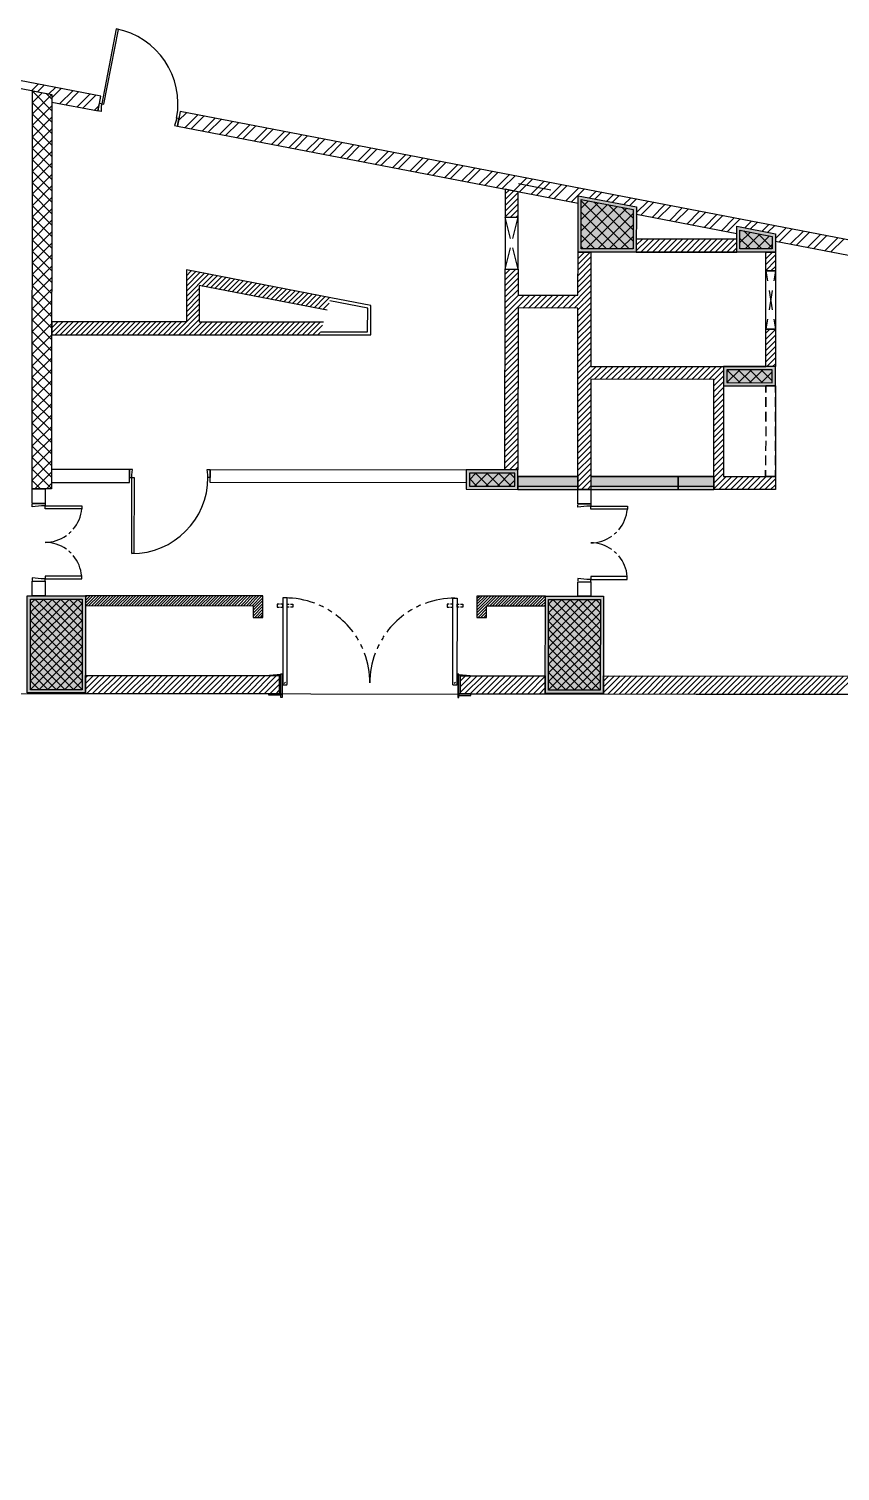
# Model space of a CAD drawing. Extents: x -957 to 3394, y -3 to 3008.
# Drawn here: x 2412 to 2905, y 1653 to 2529 of the extents above; entities that cross this region are included whole.
import ezdxf

# ---------------------------------------------------------------- set-up
doc = ezdxf.new("R2010")
doc.units = 0
doc.header["$MEASUREMENT"] = 0
for name, color, linetype in [('HATCHES', 7, 'CONTINUOUS'), ('PDF_DOOR', 7, 'CONTINUOUS'), ('PDF_ELEVATION_5_LIGHT', 7, 'CONTINUOUS'), ('PDF_ELEVATION_HIDDEN', 7, 'CONTINUOUS'), ('PDF_FIRE___PLUMB_MARGIN', 7, 'CONTINUOUS'), ('PDF_FRAMING-COLUMN', 7, 'CONTINUOUS'), ('PDF_FRAMING-COLUMN_HATCH', 7, 'CONTINUOUS'), ('PDF_FSM-_BASEMENTS-PLANS__', 7, 'CONTINUOUS'), ('PDF_FSM-PODIUM-FRAMING_-_S', 7, 'CONTINUOUS'), ('PDF_HATCH', 7, 'CONTINUOUS'), ('PDF_HATCH_-_BRICK_WALL', 7, 'CONTINUOUS'), ('PDF_HATCH_-_WALL', 7, 'CONTINUOUS'), ('PDF_HATCH_WALL', 7, 'CONTINUOUS'), ('PDF_I-DOOR', 7, 'CONTINUOUS'), ('PDF_I-DOOR-OPEN', 7, 'CONTINUOUS'), ('PDF_I-FURN-FIXD', 7, 'CONTINUOUS'), ('PDF_I-WALL-JAMB', 7, 'CONTINUOUS'), ('PDF_ID-DOOR', 7, 'CONTINUOUS'), ('PDF_SHREM-CAD_6_CABLE', 7, 'CONTINUOUS'), ('PDF_SHREM_ACOUSTIC_WALL', 7, 'CONTINUOUS'), ('PDF_SHREM_COMMENTS', 7, 'CONTINUOUS'), ('PDF_WALL', 7, 'CONTINUOUS')]:
    doc.layers.add(name, color=color, linetype=linetype)

msp = doc.modelspace()

# ---------------------------------------------------------------- linework, layer by layer
at = {"layer": 'HATCHES', "color": 253}
msp.add_lwpolyline([(712.53, 2126.9), (3285.08, 2124.7), (3284.08, 953.45), (711.53, 951.72), (712.53, 2126.9)], dxfattribs=at)
at = {"layer": 'PDF_DOOR'}
for points in [[(2457.81, 2483.39), (2466.54, 2528.82), (2465.17, 2529.09), (2456.44, 2483.66)], [(2454.14, 2479.3), (2455.03, 2483.93), (2456.44, 2483.66), (2456.16, 2482.18), (2456, 2478.94)], [(2502.42, 2470.03), (2503.31, 2474.66), (2501.91, 2474.93), (2501.62, 2473.45), (2500.57, 2470.38)], [(2473.23, 2261.48), (2473.22, 2256.76), (2474.66, 2256.76), (2474.66, 2258.27), (2475.11, 2261.48)], [(2522.39, 2261.44), (2522.38, 2256.72), (2520.95, 2256.72), (2520.95, 2258.23), (2520.5, 2261.44)], [(2476.05, 2256.77), (2476.01, 2210.51), (2474.62, 2210.5), (2474.66, 2256.76)]]:
    msp.add_lwpolyline(points, close=True, dxfattribs=at)
for centre, start, end in [((2456.44, 2483.66), 349.12909, 79.12903), ((2474.66, 2256.76), 269.95107, 359.95102)]:
    msp.add_arc(centre, 46.29, start, end, dxfattribs=at)
at = {"layer": 'PDF_ELEVATION_5_LIGHT'}
for points in [[(2701.47, 2414.68), (2701.45, 2383.21)], [(2709.31, 2383.21), (2709.34, 2414.67)], [(2709.2, 2257.35), (2745.58, 2257.32)], [(2709.2, 2251.45), (2745.58, 2251.42)], [(2753.45, 2257.31), (2806.55, 2257.27)], [(2753.45, 2257.31), (2828.18, 2257.25)], [(2753.45, 2251.41), (2806.54, 2251.37)], [(2753.45, 2251.41), (2828.17, 2251.35)], [(2709.2, 2249.48), (2745.58, 2249.45)], [(2753.44, 2249.45), (2806.54, 2249.4)], [(2753.44, 2249.45), (2828.17, 2249.38)]]:
    msp.add_lwpolyline(points, dxfattribs=at)
msp.add_lwpolyline([(2859.75, 2382.09), (2865.65, 2382.09), (2865.62, 2346.69), (2859.72, 2346.7)], close=True, dxfattribs=at)
at = {"layer": 'PDF_ELEVATION_5_LIGHT', "color": 7}
for points in [[(2709.2, 2249.48), (2745.58, 2249.45), (2745.58, 2257.32), (2709.2, 2257.35)], [(2753.44, 2249.45), (2806.54, 2249.4), (2806.55, 2257.27), (2753.45, 2257.31)], [(2753.44, 2249.45), (2828.17, 2249.38), (2828.18, 2257.25), (2753.45, 2257.31)]]:
    msp.add_lwpolyline(points, close=True, dxfattribs=at)
for points in [[(2709.2, 2249.48), (2745.58, 2249.45), (2709.2, 2257.35), (2745.58, 2257.32)], [(2753.44, 2249.45), (2806.54, 2249.4), (2753.45, 2257.31), (2806.55, 2257.27)], [(2753.44, 2249.45), (2828.17, 2249.38), (2753.45, 2257.31), (2828.18, 2257.25)]]:
    msp.add_solid(points, dxfattribs=at)
at = {"layer": 'PDF_ELEVATION_HIDDEN'}
for points in [[(2704.68, 2401.8), (2701.47, 2414.68)], [(2706.11, 2401.8), (2709.34, 2414.67)], [(2701.45, 2383.21), (2704.67, 2396.08)], [(2709.31, 2383.21), (2706.1, 2396.08)], [(2859.75, 2382.09), (2860.75, 2376.03)], [(2865.65, 2382.09), (2864.63, 2376.03)], [(2863.66, 2370.21), (2861.71, 2358.57)], [(2861.72, 2370.21), (2863.65, 2358.57)], [(2860.73, 2352.76), (2859.72, 2346.7)], [(2864.61, 2352.75), (2865.62, 2346.69)], [(2865.58, 2308.35), (2865.59, 2312.28), (2859.69, 2312.28), (2859.68, 2308.35), (2859.69, 2312.28), (2865.59, 2312.28), (2865.58, 2308.35)], [(2865.58, 2299.5), (2865.58, 2305.4)], [(2865.58, 2299.5), (2865.58, 2305.4)], [(2865.57, 2290.65), (2865.57, 2296.55)], [(2865.57, 2290.65), (2865.57, 2296.55)], [(2859.67, 2287.7), (2859.66, 2281.8)], [(2859.67, 2287.7), (2859.66, 2281.8)], [(2865.56, 2281.8), (2865.57, 2287.7)], [(2865.56, 2281.8), (2865.57, 2287.7)], [(2859.66, 2278.85), (2859.65, 2272.95)], [(2859.66, 2278.85), (2859.65, 2272.95)], [(2865.55, 2272.95), (2865.56, 2278.85)], [(2865.55, 2272.95), (2865.56, 2278.85)], [(2859.65, 2270), (2859.65, 2264.1)], [(2859.65, 2270), (2859.65, 2264.1)], [(2865.55, 2264.1), (2865.55, 2270)], [(2865.55, 2264.1), (2865.55, 2270)], [(2859.64, 2261.15), (2859.64, 2257.22), (2865.54, 2257.22), (2865.54, 2261.15), (2865.54, 2257.22), (2859.64, 2257.22), (2859.64, 2261.15)]]:
    msp.add_lwpolyline(points, dxfattribs=at)
for points in [[(2859.68, 2299.5), (2859.68, 2305.4)], [(2859.67, 2290.65), (2859.67, 2296.55)]]:
    msp.add_lwpolyline(points, close=True, dxfattribs=at)
at = {"layer": 'PDF_FIRE___PLUMB_MARGIN'}
msp.add_lwpolyline([(2859.76, 2393.5), (2753.57, 2393.59), (2753.51, 2324.17), (2859.7, 2324.08)], close=True, dxfattribs=at)
at = {"layer": 'PDF_FRAMING-COLUMN'}
for points in [[(2745.7, 2393.6), (2745.73, 2427.81), (2781.12, 2421.1), (2781.1, 2393.57)], [(2747.67, 2395.56), (2747.69, 2425.46), (2779.15, 2419.45), (2779.13, 2395.53)], [(2842.06, 2393.51), (2842.07, 2409.25), (2865.67, 2404.7), (2865.66, 2393.49)], [(2844.03, 2395.48), (2844.04, 2406.87), (2863.7, 2403.08), (2863.69, 2395.46)], [(2834.12, 2312.3), (2865.59, 2312.28), (2865.6, 2324.08), (2834.13, 2324.1)], [(2836.09, 2314.27), (2863.62, 2314.25), (2863.63, 2322.11), (2836.1, 2322.14)], [(2677.73, 2249.51), (2709.2, 2249.48), (2709.21, 2261.28), (2677.74, 2261.31)], [(2679.7, 2251.47), (2707.23, 2251.45), (2707.24, 2259.32), (2679.71, 2259.34)], [(2411.21, 2184.84), (2446.61, 2184.81), (2446.56, 2125.82), (2411.16, 2125.85)], [(2413.18, 2182.87), (2444.64, 2182.85), (2444.6, 2127.79), (2413.13, 2127.81)], [(2725.86, 2184.57), (2761.25, 2184.54), (2761.2, 2125.55), (2725.81, 2125.58)], [(2727.82, 2182.61), (2759.29, 2182.58), (2759.24, 2127.52), (2727.77, 2127.54)]]:
    msp.add_lwpolyline(points, close=True, dxfattribs=at)
at = {"layer": 'PDF_FRAMING-COLUMN_HATCH'}
for points in [[(2414.41, 2477.54), (2426.15, 2489.26)], [(2414.42, 2484.49), (2420.28, 2490.34)], [(2426.22, 2479.42), (2414.43, 2491.23)], [(2426.22, 2486.38), (2422.71, 2489.89)], [(2414.41, 2470.59), (2426.22, 2482.38)], [(2426.21, 2472.47), (2414.42, 2484.28)], [(2414.4, 2463.64), (2426.21, 2475.42)], [(2426.2, 2465.52), (2414.41, 2477.33)], [(2426.2, 2458.57), (2414.41, 2470.38)], [(2414.39, 2449.73), (2426.2, 2461.52)], [(2414.4, 2456.68), (2426.21, 2468.47)], [(2426.19, 2451.61), (2414.4, 2463.42)], [(2414.38, 2442.78), (2426.19, 2454.57)], [(2426.19, 2444.66), (2414.4, 2456.47)], [(2414.38, 2435.83), (2426.19, 2447.61)], [(2426.18, 2437.71), (2414.39, 2449.52)], [(2414.37, 2428.87), (2426.18, 2440.66)], [(2426.17, 2430.76), (2414.38, 2442.57)], [(2426.17, 2423.8), (2414.38, 2435.61)], [(2414.36, 2414.97), (2426.17, 2426.76)], [(2414.37, 2421.92), (2426.18, 2433.71)], [(2426.16, 2416.85), (2414.37, 2428.66)], [(2414.35, 2408.01), (2426.16, 2419.8)], [(2426.16, 2409.9), (2414.37, 2421.71)], [(2747.67, 2399.46), (2769.54, 2421.29)], [(2747.68, 2413.36), (2757.86, 2423.52)], [(2747.68, 2406.41), (2763.7, 2422.41)], [(2776.82, 2395.54), (2747.69, 2424.71)], [(2747.69, 2420.32), (2752.02, 2424.64)], [(2769.87, 2395.54), (2747.69, 2417.76)], [(2750.72, 2395.56), (2775.38, 2420.17)], [(2779.14, 2400.17), (2755.35, 2424)], [(2779.14, 2407.13), (2763.93, 2422.36)], [(2779.15, 2414.08), (2772.52, 2420.72)], [(2414.35, 2401.06), (2426.16, 2412.85)], [(2426.15, 2402.95), (2414.36, 2414.75)], [(2762.91, 2395.55), (2747.68, 2410.81)], [(2757.68, 2395.55), (2779.15, 2416.99)], [(2764.63, 2395.55), (2779.14, 2410.04)], [(2414.34, 2394.11), (2426.15, 2405.9)], [(2426.14, 2395.99), (2414.35, 2407.8)], [(2426.14, 2389.04), (2414.35, 2400.85)], [(2755.96, 2395.55), (2747.68, 2403.85)], [(2771.58, 2395.54), (2779.14, 2403.09)], [(2844.03, 2399.31), (2850.37, 2405.65)], [(2850.41, 2395.47), (2844.03, 2401.86)], [(2844.04, 2406.26), (2844.54, 2406.77)], [(2857.37, 2395.47), (2846.45, 2406.4)], [(2847.15, 2395.48), (2856.21, 2404.52)], [(2854.1, 2395.47), (2862.04, 2403.4)], [(2863.69, 2396.09), (2855.05, 2404.74)], [(2863.7, 2403.04), (2863.65, 2403.09)], [(2414.33, 2380.2), (2426.14, 2391.99)], [(2414.34, 2387.16), (2426.15, 2398.95)], [(2426.13, 2382.09), (2414.34, 2393.9)], [(2749.01, 2395.56), (2747.67, 2396.9)], [(2778.53, 2395.54), (2779.13, 2396.13)], [(2861.05, 2395.46), (2863.69, 2398.1)], [(2414.33, 2373.25), (2426.13, 2385.04)], [(2426.13, 2375.13), (2414.34, 2386.94)], [(2414.32, 2366.3), (2426.13, 2378.09)], [(2426.12, 2368.18), (2414.33, 2379.99)], [(2414.31, 2359.35), (2426.12, 2371.14)], [(2426.11, 2361.23), (2414.32, 2373.04)], [(2426.11, 2354.28), (2414.32, 2366.09)], [(2414.3, 2345.44), (2426.11, 2357.23)], [(2414.31, 2352.39), (2426.12, 2364.18)], [(2426.1, 2347.32), (2414.31, 2359.13)], [(2414.3, 2338.49), (2426.1, 2350.28)], [(2426.1, 2340.37), (2414.31, 2352.18)], [(2414.29, 2331.54), (2426.1, 2343.32)], [(2426.09, 2333.42), (2414.3, 2345.23)], [(2414.28, 2324.58), (2426.09, 2336.37)], [(2426.08, 2319.51), (2414.29, 2331.32)], [(2426.08, 2326.47), (2414.3, 2338.28)], [(2414.27, 2310.68), (2426.08, 2322.47)], [(2414.28, 2317.63), (2426.09, 2329.42)], [(2426.07, 2312.56), (2414.28, 2324.37)], [(2836.1, 2321.15), (2837.08, 2322.13)], [(2843.92, 2314.26), (2836.1, 2322.1)], [(2836.16, 2314.27), (2844.04, 2322.13)], [(2850.88, 2314.26), (2843.02, 2322.13)], [(2843.12, 2314.26), (2850.99, 2322.12)], [(2857.83, 2314.25), (2849.97, 2322.12)], [(2850.07, 2314.26), (2857.94, 2322.12)], [(2863.62, 2315.41), (2856.92, 2322.12)], [(2414.27, 2303.72), (2426.08, 2315.51)], [(2426.07, 2305.61), (2414.28, 2317.42)], [(2836.97, 2314.27), (2836.09, 2315.15)], [(2857.02, 2314.25), (2863.63, 2320.85)], [(2414.26, 2296.77), (2426.07, 2308.56)], [(2426.06, 2298.66), (2414.27, 2310.46)], [(2414.25, 2289.82), (2426.06, 2301.61)], [(2426.05, 2284.75), (2414.26, 2296.56)], [(2426.05, 2291.7), (2414.27, 2303.51)], [(2414.24, 2275.91), (2426.05, 2287.7)], [(2414.25, 2282.87), (2426.06, 2294.66)], [(2426.04, 2277.8), (2414.25, 2289.61)], [(2414.24, 2268.96), (2426.05, 2280.75)], [(2426.04, 2270.84), (2414.25, 2282.65)], [(2414.23, 2262.01), (2426.04, 2273.8)], [(2426.03, 2263.89), (2414.24, 2275.7)], [(2426.02, 2256.94), (2414.24, 2268.75)], [(2414.22, 2255.06), (2426.03, 2266.85)], [(2426.02, 2249.99), (2414.23, 2261.8)], [(2415.85, 2249.73), (2426.03, 2259.89)], [(2419.33, 2249.73), (2414.22, 2254.84)], [(2422.8, 2249.73), (2426.02, 2252.94)], [(2679.7, 2255.33), (2683.72, 2259.34)], [(2684.31, 2251.47), (2679.7, 2256.09)], [(2682.8, 2251.47), (2690.67, 2259.33)], [(2691.27, 2251.46), (2683.41, 2259.34)], [(2689.75, 2251.47), (2697.62, 2259.33)], [(2698.22, 2251.46), (2690.36, 2259.33)], [(2696.7, 2251.46), (2704.57, 2259.32)], [(2705.17, 2251.45), (2697.31, 2259.33)], [(2703.65, 2251.45), (2707.23, 2255.03)], [(2707.24, 2256.34), (2704.26, 2259.32)], [(2413.15, 2153.97), (2442.08, 2182.85)], [(2413.16, 2164.4), (2431.65, 2182.86)], [(2413.16, 2159.19), (2436.87, 2182.85)], [(2413.17, 2174.83), (2421.22, 2182.87)], [(2413.17, 2169.62), (2426.44, 2182.86)], [(2413.18, 2180.05), (2416.01, 2182.87)], [(2444.62, 2153.95), (2415.74, 2182.87)], [(2444.62, 2159.16), (2420.96, 2182.87)], [(2444.63, 2164.38), (2426.17, 2182.86)], [(2444.63, 2169.59), (2431.39, 2182.86)], [(2444.64, 2174.8), (2436.6, 2182.85)], [(2444.64, 2180.02), (2441.81, 2182.85)], [(2727.8, 2158.92), (2751.51, 2182.59)], [(2727.8, 2153.7), (2756.72, 2182.58)], [(2727.81, 2174.56), (2735.86, 2182.6)], [(2727.81, 2169.35), (2741.08, 2182.59)], [(2727.81, 2164.13), (2746.29, 2182.59)], [(2727.82, 2179.78), (2730.65, 2182.6)], [(2759.26, 2153.68), (2730.38, 2182.6)], [(2759.26, 2158.89), (2735.6, 2182.6)], [(2759.27, 2164.11), (2740.81, 2182.59)], [(2759.27, 2169.32), (2746.03, 2182.59)], [(2759.28, 2174.54), (2751.24, 2182.59)], [(2759.28, 2179.75), (2756.46, 2182.58)], [(2413.15, 2148.76), (2444.64, 2180.2)], [(2413.15, 2143.54), (2444.64, 2174.98)], [(2444.61, 2143.52), (2413.17, 2175.01)], [(2444.61, 2148.73), (2413.18, 2180.22)], [(2727.79, 2148.49), (2759.28, 2179.93)], [(2727.79, 2143.27), (2759.28, 2174.71)], [(2759.25, 2143.25), (2727.81, 2174.74)], [(2759.26, 2148.46), (2727.82, 2179.95)], [(2413.14, 2138.33), (2444.63, 2169.77)], [(2413.14, 2133.12), (2444.63, 2164.55)], [(2444.6, 2133.09), (2413.16, 2164.58)], [(2444.61, 2138.3), (2413.17, 2169.79)], [(2727.78, 2138.06), (2759.27, 2169.5)], [(2727.78, 2132.85), (2759.27, 2164.28)], [(2759.25, 2138.03), (2727.81, 2169.52)], [(2759.24, 2132.82), (2727.81, 2164.31)], [(2413.13, 2127.9), (2444.62, 2159.34)], [(2444.6, 2127.87), (2413.16, 2159.36)], [(2727.77, 2127.63), (2759.27, 2159.07)], [(2759.24, 2127.6), (2727.8, 2159.1)], [(2439.47, 2127.79), (2413.15, 2154.15)], [(2434.26, 2127.79), (2413.15, 2148.94)], [(2418.26, 2127.81), (2444.62, 2154.12)], [(2423.47, 2127.8), (2444.61, 2148.91)], [(2748.9, 2127.52), (2727.79, 2148.67)], [(2754.11, 2127.52), (2727.8, 2153.88)], [(2732.9, 2127.54), (2759.26, 2153.85)], [(2738.11, 2127.53), (2759.26, 2148.64)], [(2423.83, 2127.8), (2413.14, 2138.51)], [(2429.04, 2127.8), (2413.15, 2143.72)], [(2428.69, 2127.8), (2444.61, 2143.69)], [(2433.9, 2127.79), (2444.61, 2138.48)], [(2738.47, 2127.53), (2727.78, 2138.24)], [(2743.68, 2127.53), (2727.79, 2143.45)], [(2743.33, 2127.53), (2759.25, 2143.43)], [(2748.54, 2127.53), (2759.25, 2138.21)], [(2418.61, 2127.81), (2413.14, 2133.29)], [(2439.12, 2127.79), (2444.6, 2133.27)], [(2733.25, 2127.54), (2727.78, 2133.02)], [(2753.76, 2127.52), (2759.24, 2133)], [(2413.4, 2127.81), (2413.13, 2128.08)], [(2444.33, 2127.79), (2444.6, 2128.05)], [(2728.04, 2127.54), (2727.77, 2127.81)], [(2758.97, 2127.52), (2759.24, 2127.78)]]:
    msp.add_lwpolyline(points, dxfattribs=at)
for points in [[(2781.12, 2421.1), (2781.1, 2393.57), (2745.73, 2427.81), (2745.7, 2393.6)], [(2747.69, 2425.46), (2779.15, 2419.45), (2747.67, 2395.56), (2779.13, 2395.53)], [(2842.06, 2393.51), (2842.07, 2409.25), (2865.66, 2393.49), (2865.67, 2404.7)], [(2844.03, 2395.48), (2844.04, 2406.87), (2863.69, 2395.46), (2863.7, 2403.08)], [(2834.12, 2312.3), (2865.59, 2312.28), (2834.13, 2324.1), (2865.6, 2324.08)], [(2836.09, 2314.27), (2863.62, 2314.25), (2836.1, 2322.14), (2863.63, 2322.11)], [(2677.73, 2249.51), (2709.2, 2249.48), (2677.74, 2261.31), (2709.21, 2261.28)], [(2679.7, 2251.47), (2707.23, 2251.45), (2679.71, 2259.34), (2707.24, 2259.32)], [(2411.21, 2184.84), (2446.61, 2184.81), (2411.16, 2125.85), (2446.56, 2125.82)], [(2413.18, 2182.87), (2444.64, 2182.85), (2413.13, 2127.81), (2444.6, 2127.79)], [(2725.86, 2184.57), (2761.25, 2184.54), (2725.81, 2125.58), (2761.2, 2125.55)], [(2727.82, 2182.61), (2759.29, 2182.58), (2727.77, 2127.54), (2759.24, 2127.52)]]:
    msp.add_solid(points, dxfattribs=at)
at = {"layer": 'PDF_FSM-_BASEMENTS-PLANS__'}
for points in [[(2588.74, 2343.26), (2619.9, 2343.24), (2619.91, 2351.1), (2619.92, 2361.18), (2595.54, 2365.86)], [(2589.33, 2345.23), (2617.94, 2345.2), (2617.95, 2359.55), (2594.97, 2363.97)]]:
    msp.add_lwpolyline(points, dxfattribs=at)
at = {"layer": 'PDF_FSM-PODIUM-FRAMING_-_S'}
msp.add_lwpolyline([(2414.43, 2491.42), (2426.22, 2489.25), (2426.02, 2249.72), (2414.22, 2249.73)], close=True, dxfattribs=at)
at = {"layer": 'PDF_HATCH'}
for points in [[(2446.61, 2183.77), (2447.65, 2184.81)], [(2446.61, 2182.03), (2449.39, 2184.81)], [(2446.61, 2180.29), (2451.13, 2184.81)], [(2446.96, 2178.91), (2452.87, 2184.81)], [(2448.7, 2178.91), (2454.61, 2184.81)], [(2450.44, 2178.91), (2456.35, 2184.8)], [(2452.18, 2178.91), (2458.08, 2184.8)], [(2453.92, 2178.91), (2459.82, 2184.8)], [(2455.66, 2178.9), (2461.56, 2184.8)], [(2457.39, 2178.9), (2463.3, 2184.8)], [(2459.13, 2178.9), (2465.04, 2184.8)], [(2460.87, 2178.9), (2466.77, 2184.8)], [(2462.61, 2178.9), (2468.51, 2184.79)], [(2464.35, 2178.9), (2470.25, 2184.79)], [(2466.08, 2178.9), (2471.99, 2184.79)], [(2467.82, 2178.89), (2473.73, 2184.79)], [(2469.56, 2178.89), (2475.47, 2184.79)], [(2471.3, 2178.89), (2477.2, 2184.79)], [(2473.04, 2178.89), (2478.94, 2184.78)], [(2474.78, 2178.89), (2480.68, 2184.78)], [(2476.51, 2178.89), (2482.42, 2184.78)], [(2478.25, 2178.89), (2484.16, 2184.78)], [(2479.99, 2178.88), (2485.89, 2184.78)], [(2481.73, 2178.88), (2487.63, 2184.78)], [(2483.47, 2178.88), (2489.37, 2184.78)], [(2485.2, 2178.88), (2491.11, 2184.77)], [(2486.94, 2178.88), (2492.85, 2184.77)], [(2488.68, 2178.88), (2494.59, 2184.77)], [(2490.42, 2178.88), (2496.32, 2184.77)], [(2492.16, 2178.87), (2498.06, 2184.77)], [(2493.9, 2178.87), (2499.8, 2184.77)], [(2495.63, 2178.87), (2501.54, 2184.77)], [(2497.37, 2178.87), (2503.28, 2184.76)], [(2499.11, 2178.87), (2505.01, 2184.76)], [(2500.85, 2178.87), (2506.75, 2184.76)], [(2502.59, 2178.86), (2508.49, 2184.76)], [(2504.32, 2178.86), (2510.23, 2184.76)], [(2506.06, 2178.86), (2511.97, 2184.76)], [(2507.8, 2178.86), (2513.71, 2184.75)], [(2509.54, 2178.86), (2515.44, 2184.75)], [(2511.28, 2178.86), (2517.18, 2184.75)], [(2513.01, 2178.86), (2518.92, 2184.75)], [(2514.75, 2178.85), (2520.66, 2184.75)], [(2516.49, 2178.85), (2522.4, 2184.75)], [(2518.23, 2178.85), (2524.13, 2184.75)], [(2519.97, 2178.85), (2525.87, 2184.74)], [(2521.71, 2178.85), (2527.61, 2184.74)], [(2523.44, 2178.85), (2529.35, 2184.74)], [(2525.18, 2178.85), (2531.09, 2184.74)], [(2526.92, 2178.84), (2532.82, 2184.74)], [(2528.66, 2178.84), (2534.56, 2184.74)], [(2530.4, 2178.84), (2536.3, 2184.74)], [(2532.13, 2178.84), (2538.04, 2184.73)], [(2533.87, 2178.84), (2539.78, 2184.73)], [(2535.61, 2178.84), (2541.52, 2184.73)], [(2537.35, 2178.84), (2543.25, 2184.73)], [(2539.09, 2178.83), (2544.99, 2184.73)], [(2540.83, 2178.83), (2546.73, 2184.73)], [(2542.56, 2178.83), (2548.47, 2184.73)], [(2544.3, 2178.83), (2550.21, 2184.72)], [(2546.04, 2178.83), (2551.94, 2184.72)], [(2547.78, 2178.83), (2553.68, 2184.72)], [(2548.45, 2176.03), (2554.36, 2181.92)], [(2548.46, 2177.77), (2554.36, 2183.66)], [(2684.29, 2177.91), (2691, 2184.6)], [(2684.29, 2176.17), (2692.74, 2184.6)], [(2684.29, 2174.44), (2694.47, 2184.6)], [(2684.3, 2183.13), (2685.78, 2184.61)], [(2684.3, 2181.39), (2687.52, 2184.61)], [(2684.3, 2179.65), (2689.26, 2184.6)], [(2690.31, 2178.7), (2696.21, 2184.6)], [(2692.05, 2178.7), (2697.95, 2184.6)], [(2693.78, 2178.7), (2699.69, 2184.6)], [(2695.52, 2178.7), (2701.43, 2184.59)], [(2697.26, 2178.7), (2703.17, 2184.59)], [(2699, 2178.7), (2704.9, 2184.59)], [(2700.74, 2178.7), (2706.64, 2184.59)], [(2702.47, 2178.69), (2708.38, 2184.59)], [(2704.21, 2178.69), (2710.12, 2184.59)], [(2705.95, 2178.69), (2711.86, 2184.59)], [(2707.69, 2178.69), (2713.59, 2184.58)], [(2709.43, 2178.69), (2715.33, 2184.58)], [(2711.17, 2178.69), (2717.07, 2184.58)], [(2712.9, 2178.68), (2718.81, 2184.58)], [(2714.64, 2178.68), (2720.55, 2184.58)], [(2716.38, 2178.68), (2722.29, 2184.58)], [(2718.12, 2178.68), (2724.02, 2184.58)], [(2719.86, 2178.68), (2725.76, 2184.57)], [(2721.59, 2178.68), (2725.85, 2182.93)], [(2723.33, 2178.68), (2725.85, 2181.19)], [(2548.45, 2174.29), (2554.36, 2180.18)], [(2548.45, 2172.55), (2554.36, 2178.45)], [(2549.38, 2171.75), (2554.35, 2176.71)], [(2551.12, 2171.74), (2554.35, 2174.97)], [(2552.86, 2171.74), (2554.35, 2173.23)], [(2684.29, 2172.7), (2690.19, 2178.59)], [(2684.96, 2171.63), (2690.19, 2176.85)], [(2686.7, 2171.63), (2690.19, 2175.12)], [(2688.44, 2171.63), (2690.19, 2173.38)], [(2725.07, 2178.67), (2725.85, 2179.45)], [(2690.18, 2171.62), (2690.19, 2171.64)], [(2446.56, 2128.09), (2454.91, 2136.43)], [(2446.57, 2135.05), (2447.96, 2136.43)], [(2446.57, 2131.57), (2451.44, 2136.43)], [(2447.37, 2125.42), (2458.39, 2136.43)], [(2450.84, 2125.42), (2461.87, 2136.42)], [(2454.32, 2125.42), (2465.34, 2136.42)], [(2457.8, 2125.41), (2468.82, 2136.42)], [(2461.27, 2125.41), (2472.3, 2136.41)], [(2464.75, 2125.41), (2475.77, 2136.41)], [(2468.23, 2125.41), (2479.25, 2136.41)], [(2471.7, 2125.4), (2482.72, 2136.41)], [(2475.18, 2125.4), (2486.2, 2136.4)], [(2478.66, 2125.4), (2489.68, 2136.4)], [(2482.13, 2125.39), (2493.15, 2136.4)], [(2485.61, 2125.39), (2496.63, 2136.39)], [(2489.08, 2125.39), (2500.11, 2136.39)], [(2492.56, 2125.38), (2503.58, 2136.39)], [(2496.04, 2125.38), (2507.06, 2136.38)], [(2499.51, 2125.38), (2510.54, 2136.38)], [(2502.99, 2125.38), (2514.01, 2136.38)], [(2506.47, 2125.37), (2517.49, 2136.38)], [(2509.94, 2125.37), (2520.96, 2136.37)], [(2513.42, 2125.37), (2524.44, 2136.37)], [(2516.89, 2125.36), (2527.92, 2136.37)], [(2520.37, 2125.36), (2531.39, 2136.36)], [(2523.85, 2125.36), (2534.87, 2136.36)], [(2527.32, 2125.35), (2538.35, 2136.36)], [(2530.8, 2125.35), (2541.82, 2136.35)], [(2534.28, 2125.35), (2545.3, 2136.35)], [(2537.75, 2125.35), (2548.77, 2136.35)], [(2541.23, 2125.34), (2552.25, 2136.35)], [(2544.71, 2125.34), (2555.73, 2136.34)], [(2548.18, 2125.34), (2559.2, 2136.34)], [(2551.66, 2125.33), (2562.68, 2136.34)], [(2555.13, 2125.33), (2564.23, 2134.41)], [(2558.61, 2125.33), (2564.22, 2130.93)], [(2674.34, 2126.24), (2684.35, 2136.23)], [(2674.35, 2133.19), (2677.4, 2136.24)], [(2674.35, 2129.72), (2680.88, 2136.24)], [(2676.81, 2125.23), (2687.83, 2136.23)], [(2680.28, 2125.22), (2691.3, 2136.23)], [(2683.76, 2125.22), (2694.78, 2136.22)], [(2687.24, 2125.22), (2698.26, 2136.22)], [(2690.71, 2125.21), (2701.73, 2136.22)], [(2694.19, 2125.21), (2705.21, 2136.21)], [(2697.66, 2125.21), (2708.69, 2136.21)], [(2701.14, 2125.21), (2712.16, 2136.21)], [(2704.62, 2125.2), (2715.64, 2136.21)], [(2708.09, 2125.2), (2719.12, 2136.2)], [(2711.57, 2125.2), (2722.59, 2136.2)], [(2715.05, 2125.19), (2725.81, 2135.94)], [(2718.52, 2125.19), (2725.81, 2132.47)], [(2722, 2125.19), (2725.81, 2128.99)], [(2761.2, 2126.12), (2771.26, 2136.16)], [(2761.21, 2133.07), (2764.31, 2136.16)], [(2761.21, 2129.6), (2767.78, 2136.16)], [(2763.71, 2125.15), (2774.74, 2136.16)], [(2767.19, 2125.15), (2778.21, 2136.15)], [(2770.67, 2125.15), (2781.69, 2136.15)], [(2774.14, 2125.14), (2785.17, 2136.15)], [(2777.62, 2125.14), (2788.64, 2136.14)], [(2781.1, 2125.14), (2792.12, 2136.14)], [(2784.57, 2125.13), (2795.59, 2136.14)], [(2788.05, 2125.13), (2799.07, 2136.13)], [(2791.53, 2125.13), (2802.55, 2136.13)], [(2795, 2125.13), (2806.02, 2136.13)], [(2798.48, 2125.12), (2809.5, 2136.13)], [(2801.95, 2125.12), (2812.98, 2136.12)], [(2805.43, 2125.12), (2816.45, 2136.12)], [(2808.91, 2125.11), (2819.93, 2136.12)], [(2812.38, 2125.11), (2823.41, 2136.11)], [(2815.86, 2125.11), (2826.88, 2136.11)], [(2819.34, 2125.1), (2830.36, 2136.11)], [(2822.81, 2125.1), (2833.83, 2136.1)], [(2826.29, 2125.1), (2837.31, 2136.1)], [(2829.76, 2125.1), (2840.79, 2136.1)], [(2833.24, 2125.09), (2844.26, 2136.1)], [(2836.72, 2125.09), (2847.74, 2136.09)], [(2840.19, 2125.09), (2851.22, 2136.09)], [(2843.67, 2125.08), (2854.69, 2136.09)], [(2847.15, 2125.08), (2858.17, 2136.08)], [(2850.62, 2125.08), (2861.64, 2136.08)], [(2854.1, 2125.08), (2865.12, 2136.08)], [(2857.58, 2125.07), (2868.6, 2136.08)], [(2861.05, 2125.07), (2872.07, 2136.07)], [(2864.53, 2125.07), (2875.55, 2136.07)], [(2868, 2125.06), (2879.03, 2136.07)], [(2871.48, 2125.06), (2882.5, 2136.06)], [(2874.96, 2125.06), (2885.98, 2136.06)], [(2878.43, 2125.05), (2889.46, 2136.06)], [(2881.91, 2125.05), (2892.93, 2136.05)], [(2885.39, 2125.05), (2896.41, 2136.05)], [(2888.86, 2125.05), (2899.88, 2136.05)], [(2892.34, 2125.04), (2903.36, 2136.05)], [(2895.82, 2125.04), (2906.84, 2136.04)], [(2899.29, 2125.04), (2910.31, 2136.04)], [(2902.77, 2125.03), (2913.79, 2136.04)], [(2562.09, 2125.32), (2564.22, 2127.45)], [(2725.47, 2125.19), (2725.81, 2125.52)]]:
    msp.add_lwpolyline(points, dxfattribs=at)
at = {"layer": 'PDF_HATCH_-_BRICK_WALL'}
for points in [[(2413.89, 2491.61), (2417.78, 2495.5)], [(2417.39, 2490.94), (2421.28, 2494.82)], [(2424.4, 2489.6), (2428.28, 2493.48)], [(2426.22, 2487.25), (2431.78, 2492.8)], [(2431.05, 2483.74), (2438.79, 2491.46)], [(2434.55, 2483.06), (2442.29, 2490.78)], [(2441.56, 2481.72), (2449.29, 2489.44)], [(2445.06, 2481.05), (2452.79, 2488.77)], [(2452.06, 2479.7), (2454.75, 2482.38)]]:
    msp.add_lwpolyline(points, dxfattribs=at)
at = {"layer": 'PDF_HATCH_-_WALL'}
for points in [[(2504.05, 2478.52), (2504.39, 2478.86)], [(2503.06, 2473.37), (2507.89, 2478.19)], [(2507.16, 2469.12), (2514.9, 2476.84)], [(2510.66, 2468.44), (2518.4, 2476.17)], [(2517.66, 2467.1), (2525.4, 2474.82)], [(2521.16, 2466.43), (2528.9, 2474.15)], [(2528.17, 2465.08), (2535.9, 2472.8)], [(2531.67, 2464.41), (2539.41, 2472.13)], [(2538.67, 2463.06), (2546.41, 2470.79)], [(2542.17, 2462.39), (2549.91, 2470.11)], [(2549.17, 2461.04), (2556.91, 2468.77)], [(2552.68, 2460.37), (2560.41, 2468.1)], [(2559.68, 2459.03), (2567.42, 2466.75)], [(2563.18, 2458.35), (2570.92, 2466.08)], [(2570.18, 2457.01), (2577.92, 2464.73)], [(2573.68, 2456.34), (2581.42, 2464.06)], [(2580.69, 2454.99), (2588.42, 2462.72)], [(2584.19, 2454.32), (2591.93, 2462.04)], [(2591.19, 2452.97), (2598.93, 2460.7)], [(2594.69, 2452.3), (2602.43, 2460.02)], [(2601.69, 2450.95), (2609.43, 2458.68)], [(2605.2, 2450.28), (2612.93, 2458.01)], [(2612.2, 2448.94), (2619.94, 2456.66)], [(2615.7, 2448.26), (2623.44, 2455.99)], [(2622.7, 2446.92), (2630.44, 2454.64)], [(2626.2, 2446.25), (2633.94, 2453.97)], [(2633.21, 2444.9), (2640.95, 2452.63)], [(2636.71, 2444.23), (2644.45, 2451.95)], [(2643.71, 2442.88), (2651.45, 2450.61)], [(2647.21, 2442.21), (2654.95, 2449.94)], [(2654.22, 2440.86), (2661.95, 2448.59)], [(2657.72, 2440.19), (2665.45, 2447.92)], [(2664.72, 2438.85), (2672.46, 2446.57)], [(2668.22, 2438.17), (2675.96, 2445.9)], [(2675.22, 2436.83), (2682.96, 2444.55)], [(2678.73, 2436.16), (2686.46, 2443.88)], [(2685.73, 2434.81), (2693.47, 2442.54)], [(2689.23, 2434.14), (2696.97, 2441.86)], [(2696.23, 2432.79), (2703.97, 2440.52)], [(2699.73, 2432.12), (2707.47, 2439.85)], [(2706.74, 2430.78), (2714.47, 2438.5)], [(2710.24, 2430.1), (2717.98, 2437.83)], [(2717.24, 2428.76), (2724.98, 2436.48)], [(2720.74, 2428.08), (2728.48, 2435.81)], [(2701.48, 2428.9), (2703.85, 2431.26)], [(2701.48, 2425.43), (2706.76, 2430.7)], [(2701.48, 2421.95), (2709.35, 2429.81)], [(2701.48, 2418.47), (2709.35, 2426.33)], [(2727.74, 2426.74), (2735.48, 2434.46)], [(2731.25, 2426.07), (2738.98, 2433.79)], [(2738.25, 2424.72), (2745.99, 2432.45)], [(2741.75, 2424.05), (2749.49, 2431.77)], [(2752.57, 2426.52), (2756.49, 2430.43)], [(2756.08, 2425.85), (2759.99, 2429.76)], [(2763.1, 2424.52), (2766.99, 2428.41)], [(2766.6, 2423.85), (2770.5, 2427.74)], [(2773.62, 2422.52), (2777.5, 2426.39)], [(2701.47, 2415), (2709.35, 2422.86)], [(2704.63, 2414.67), (2709.34, 2419.38)], [(2777.13, 2421.86), (2781, 2425.72)], [(2781.12, 2417.5), (2788, 2424.37)], [(2783.77, 2415.98), (2791.5, 2423.7)], [(2790.77, 2414.63), (2798.51, 2422.36)], [(2794.27, 2413.96), (2802.01, 2421.68)], [(2801.27, 2412.61), (2809.01, 2420.34)], [(2804.77, 2411.94), (2812.51, 2419.67)], [(2811.78, 2410.6), (2819.52, 2418.32)], [(2815.28, 2409.92), (2823.02, 2417.65)], [(2708.11, 2414.67), (2709.34, 2415.9)], [(2822.28, 2408.58), (2830.02, 2416.3)], [(2825.78, 2407.91), (2833.52, 2415.63)], [(2832.79, 2406.56), (2840.52, 2414.28)], [(2836.29, 2405.89), (2844.03, 2413.61)], [(2847.04, 2408.29), (2851.03, 2412.27)], [(2850.54, 2407.61), (2854.53, 2411.59)], [(2857.54, 2406.27), (2861.53, 2410.25)], [(2861.04, 2405.59), (2865.03, 2409.58)], [(2781.1, 2401.2), (2781.33, 2401.43)], [(2781.1, 2397.73), (2784.81, 2401.43)], [(2781.1, 2394.25), (2788.29, 2401.43)], [(2783.89, 2393.56), (2791.76, 2401.42)], [(2787.37, 2393.56), (2795.24, 2401.42)], [(2790.84, 2393.56), (2798.71, 2401.42)], [(2794.32, 2393.56), (2802.19, 2401.41)], [(2797.79, 2393.55), (2805.67, 2401.41)], [(2801.27, 2393.55), (2809.14, 2401.41)], [(2804.75, 2393.55), (2812.62, 2401.41)], [(2808.22, 2393.54), (2816.1, 2401.4)], [(2811.7, 2393.54), (2819.57, 2401.4)], [(2815.18, 2393.54), (2823.05, 2401.4)], [(2818.65, 2393.53), (2826.53, 2401.39)], [(2822.13, 2393.53), (2830, 2401.39)], [(2825.6, 2393.53), (2833.48, 2401.39)], [(2829.08, 2393.53), (2836.95, 2401.38)], [(2832.56, 2393.52), (2840.43, 2401.38)], [(2865.66, 2401.87), (2872.04, 2408.23)], [(2867.8, 2399.83), (2875.54, 2407.56)], [(2874.8, 2398.49), (2882.54, 2406.21)], [(2878.3, 2397.82), (2886.04, 2405.54)], [(2885.31, 2396.47), (2893.04, 2404.2)], [(2888.81, 2395.8), (2896.55, 2403.52)], [(2895.81, 2394.45), (2903.55, 2402.18)], [(2899.31, 2393.78), (2907.05, 2401.5)], [(2745.7, 2393.15), (2746.14, 2393.6)], [(2745.7, 2389.68), (2749.62, 2393.59)], [(2745.7, 2386.2), (2753.1, 2393.59)], [(2836.03, 2393.52), (2842.07, 2399.54)], [(2839.51, 2393.52), (2842.06, 2396.06)], [(2859.75, 2385.94), (2865.66, 2391.83)], [(2859.76, 2392.89), (2860.37, 2393.5)], [(2859.76, 2389.41), (2863.84, 2393.5)], [(2701.44, 2380.23), (2704.42, 2383.21)], [(2701.44, 2376.76), (2707.9, 2383.21)], [(2745.69, 2382.73), (2753.56, 2390.59)], [(2745.69, 2379.25), (2753.56, 2387.11)], [(2745.69, 2375.77), (2753.56, 2383.63)], [(2859.75, 2382.46), (2865.65, 2388.36)], [(2862.86, 2382.09), (2865.65, 2384.88)], [(2701.43, 2369.8), (2709.31, 2377.66)], [(2701.43, 2366.33), (2709.3, 2374.19)], [(2701.44, 2373.28), (2709.31, 2381.14)], [(2745.68, 2372.3), (2753.56, 2380.16)], [(2745.68, 2368.82), (2753.55, 2376.68)], [(2701.42, 2355.9), (2713.01, 2367.47)], [(2701.42, 2352.42), (2716.49, 2367.47)], [(2701.43, 2362.85), (2709.3, 2370.71)], [(2701.43, 2359.38), (2709.54, 2367.47)], [(2712.09, 2359.6), (2719.97, 2367.46)], [(2715.57, 2359.6), (2723.44, 2367.46)], [(2719.05, 2359.6), (2726.92, 2367.46)], [(2722.52, 2359.6), (2730.4, 2367.46)], [(2726, 2359.59), (2733.87, 2367.45)], [(2729.48, 2359.59), (2737.35, 2367.45)], [(2732.95, 2359.59), (2740.82, 2367.45)], [(2736.43, 2359.58), (2744.3, 2367.44)], [(2739.9, 2359.58), (2753.55, 2373.2)], [(2743.38, 2359.58), (2753.55, 2369.73)], [(2745.67, 2358.39), (2753.54, 2366.25)], [(2701.42, 2348.95), (2709.29, 2356.81)], [(2745.66, 2351.44), (2753.54, 2359.3)], [(2745.67, 2354.91), (2753.54, 2362.77)], [(2701.41, 2345.47), (2709.29, 2353.33)], [(2701.41, 2341.99), (2709.28, 2349.85)], [(2745.66, 2347.96), (2753.54, 2355.82)], [(2745.66, 2344.49), (2753.53, 2352.35)], [(2745.66, 2341.01), (2753.53, 2348.87)], [(2701.4, 2335.04), (2709.28, 2342.9)], [(2701.4, 2331.56), (2709.27, 2339.42)], [(2701.41, 2338.52), (2709.28, 2346.38)], [(2745.65, 2337.53), (2753.53, 2345.39)], [(2745.65, 2334.06), (2753.52, 2341.92)], [(2859.71, 2340.74), (2865.62, 2346.64)], [(2859.71, 2337.27), (2865.62, 2343.16)], [(2859.71, 2333.79), (2865.61, 2339.69)], [(2859.72, 2344.22), (2862.19, 2346.69)], [(2701.4, 2328.09), (2709.27, 2335.95)], [(2701.4, 2324.61), (2709.27, 2332.47)], [(2745.64, 2327.1), (2753.52, 2334.96)], [(2745.64, 2323.63), (2753.51, 2331.49)], [(2745.65, 2330.58), (2753.52, 2338.44)], [(2859.7, 2330.32), (2865.61, 2336.21)], [(2859.7, 2326.84), (2865.61, 2332.73)], [(2701.39, 2321.14), (2709.27, 2328.99)], [(2701.39, 2317.66), (2709.26, 2325.52)], [(2701.39, 2314.18), (2709.26, 2322.04)], [(2745.63, 2316.68), (2753.51, 2324.53)], [(2745.63, 2313.2), (2756.62, 2324.17)], [(2745.63, 2309.72), (2760.1, 2324.17)], [(2745.64, 2320.15), (2753.51, 2328.01)], [(2755.7, 2316.3), (2763.57, 2324.16)], [(2759.18, 2316.3), (2767.05, 2324.16)], [(2762.65, 2316.3), (2770.53, 2324.16)], [(2766.13, 2316.3), (2774, 2324.15)], [(2769.61, 2316.29), (2777.48, 2324.15)], [(2773.08, 2316.29), (2780.96, 2324.15)], [(2776.56, 2316.29), (2784.43, 2324.15)], [(2780.04, 2316.28), (2787.91, 2324.14)], [(2783.51, 2316.28), (2791.38, 2324.14)], [(2786.99, 2316.28), (2794.86, 2324.14)], [(2790.46, 2316.27), (2798.34, 2324.13)], [(2793.94, 2316.27), (2801.81, 2324.13)], [(2797.42, 2316.27), (2805.29, 2324.13)], [(2800.89, 2316.27), (2808.77, 2324.12)], [(2804.37, 2316.26), (2812.24, 2324.12)], [(2807.85, 2316.26), (2815.72, 2324.12)], [(2811.32, 2316.26), (2819.2, 2324.12)], [(2814.8, 2316.25), (2822.67, 2324.11)], [(2818.28, 2316.25), (2826.15, 2324.11)], [(2821.75, 2316.25), (2829.62, 2324.11)], [(2825.23, 2316.24), (2833.1, 2324.1)], [(2828.23, 2315.77), (2834.13, 2321.66)], [(2860.42, 2324.08), (2865.6, 2329.26)], [(2863.89, 2324.08), (2865.6, 2325.78)], [(2701.38, 2310.71), (2709.26, 2318.57)], [(2701.38, 2307.23), (2709.25, 2315.09)], [(2745.63, 2306.25), (2753.5, 2314.11)], [(2828.22, 2308.81), (2834.13, 2314.71)], [(2828.23, 2312.29), (2834.13, 2318.18)], [(2701.37, 2300.28), (2709.25, 2308.14)], [(2701.37, 2296.8), (2709.24, 2304.66)], [(2701.38, 2303.75), (2709.25, 2311.61)], [(2745.62, 2302.77), (2753.5, 2310.63)], [(2745.62, 2299.29), (2753.49, 2307.15)], [(2745.62, 2295.82), (2753.49, 2303.68)], [(2828.21, 2298.38), (2834.12, 2304.28)], [(2828.22, 2305.34), (2834.12, 2311.23)], [(2828.22, 2301.86), (2834.12, 2307.76)], [(2701.37, 2293.32), (2709.24, 2301.18)], [(2701.37, 2289.85), (2709.24, 2297.71)], [(2745.61, 2292.34), (2753.49, 2300.2)], [(2745.61, 2288.86), (2753.48, 2296.72)], [(2828.21, 2294.91), (2834.11, 2300.8)], [(2828.21, 2291.43), (2834.11, 2297.33)], [(2701.36, 2286.37), (2709.24, 2294.23)], [(2701.36, 2282.9), (2709.23, 2290.76)], [(2701.36, 2279.42), (2709.23, 2287.28)], [(2745.6, 2278.44), (2753.48, 2286.3)], [(2745.61, 2285.39), (2753.48, 2293.25)], [(2745.61, 2281.91), (2753.48, 2289.77)], [(2828.2, 2287.96), (2834.11, 2293.85)], [(2828.2, 2284.48), (2834.11, 2290.37)], [(2828.2, 2281), (2834.1, 2286.9)], [(2701.35, 2275.94), (2709.23, 2283.8)], [(2701.35, 2272.47), (2709.22, 2280.33)], [(2745.6, 2274.96), (2753.47, 2282.82)], [(2745.6, 2271.48), (2753.47, 2279.34)], [(2828.19, 2274.05), (2834.1, 2279.94)], [(2828.2, 2277.53), (2834.1, 2283.42)], [(2701.34, 2262.04), (2709.22, 2269.9)], [(2701.35, 2268.99), (2709.22, 2276.85)], [(2701.35, 2265.51), (2709.22, 2273.37)], [(2745.59, 2268.01), (2753.47, 2275.87)], [(2745.59, 2264.53), (2753.46, 2272.39)], [(2745.59, 2261.05), (2753.46, 2268.91)], [(2828.18, 2263.62), (2834.09, 2269.52)], [(2828.19, 2270.57), (2834.09, 2276.47)], [(2828.19, 2267.1), (2834.09, 2272.99)], [(2704.07, 2261.29), (2709.21, 2266.42)], [(2707.54, 2261.28), (2709.21, 2262.94)], [(2745.58, 2257.58), (2753.46, 2265.44)], [(2745.58, 2254.1), (2753.45, 2261.96)], [(2828.18, 2260.15), (2834.08, 2266.04)], [(2828.18, 2256.67), (2834.08, 2262.56)], [(2745.58, 2250.62), (2753.45, 2258.48)], [(2747.88, 2249.45), (2753.45, 2255.01)], [(2751.36, 2249.45), (2753.45, 2251.53)], [(2828.17, 2253.19), (2834.08, 2259.09)], [(2828.17, 2249.72), (2835.71, 2257.24)], [(2831.31, 2249.38), (2839.19, 2257.24)], [(2834.79, 2249.38), (2842.66, 2257.23)], [(2838.27, 2249.37), (2846.14, 2257.23)], [(2841.74, 2249.37), (2849.61, 2257.23)], [(2845.22, 2249.37), (2853.09, 2257.23)], [(2848.69, 2249.36), (2856.57, 2257.22)], [(2852.17, 2249.36), (2860.04, 2257.22)], [(2855.65, 2249.36), (2863.52, 2257.22)], [(2859.12, 2249.35), (2865.54, 2255.76)], [(2862.6, 2249.35), (2865.54, 2252.28)]]:
    msp.add_lwpolyline(points, dxfattribs=at)
at = {"layer": 'PDF_HATCH_WALL'}
for points in [[(2507.84, 2382.31), (2508.19, 2382.66)], [(2507.83, 2372.93), (2516.06, 2381.14)], [(2507.83, 2369.8), (2518.69, 2380.64)], [(2507.83, 2366.67), (2521.32, 2380.13)], [(2507.84, 2379.18), (2510.81, 2382.15)], [(2507.84, 2376.06), (2513.44, 2381.65)], [(2517.21, 2372.91), (2523.94, 2379.63)], [(2519.84, 2372.41), (2526.57, 2379.12)], [(2522.46, 2371.9), (2529.19, 2378.62)], [(2525.09, 2371.4), (2531.82, 2378.11)], [(2527.72, 2370.89), (2534.44, 2377.61)], [(2530.34, 2370.39), (2537.07, 2377.1)], [(2532.97, 2369.88), (2539.7, 2376.6)], [(2535.59, 2369.38), (2542.32, 2376.09)], [(2538.22, 2368.87), (2544.95, 2375.59)], [(2540.84, 2368.37), (2547.57, 2375.08)], [(2543.47, 2367.86), (2550.2, 2374.58)], [(2546.1, 2367.36), (2552.82, 2374.08)], [(2507.82, 2360.41), (2515.7, 2368.27)], [(2507.82, 2357.28), (2515.69, 2365.14)], [(2507.83, 2363.54), (2515.7, 2371.4)], [(2548.72, 2366.85), (2555.45, 2373.57)], [(2551.35, 2366.35), (2558.08, 2373.07)], [(2553.97, 2365.84), (2560.7, 2372.56)], [(2556.6, 2365.34), (2563.33, 2372.06)], [(2559.22, 2364.83), (2565.95, 2371.55)], [(2561.85, 2364.33), (2568.58, 2371.05)], [(2564.48, 2363.82), (2571.2, 2370.54)], [(2567.1, 2363.32), (2573.83, 2370.04)], [(2569.73, 2362.81), (2576.45, 2369.53)], [(2572.35, 2362.31), (2579.08, 2369.03)], [(2574.98, 2361.81), (2581.71, 2368.52)], [(2577.6, 2361.3), (2584.33, 2368.02)], [(2580.23, 2360.8), (2586.96, 2367.51)], [(2582.86, 2360.29), (2589.58, 2367.01)], [(2585.48, 2359.79), (2592.21, 2366.5)], [(2588.11, 2359.28), (2594.83, 2366)], [(2500.11, 2343.34), (2515.69, 2358.89)], [(2507.82, 2354.15), (2515.69, 2362.01)], [(2590.73, 2358.78), (2594.56, 2362.59)], [(2426.1, 2347.6), (2429.77, 2351.26)], [(2426.1, 2344.47), (2432.9, 2351.26)], [(2426.11, 2350.73), (2426.64, 2351.27)], [(2428.15, 2343.4), (2436.03, 2351.26)], [(2431.28, 2343.4), (2439.16, 2351.26)], [(2434.41, 2343.39), (2442.28, 2351.25)], [(2437.54, 2343.39), (2445.41, 2351.25)], [(2440.67, 2343.39), (2448.54, 2351.25)], [(2443.8, 2343.39), (2451.67, 2351.24)], [(2446.93, 2343.38), (2454.8, 2351.24)], [(2450.05, 2343.38), (2457.93, 2351.24)], [(2453.18, 2343.38), (2461.06, 2351.24)], [(2456.31, 2343.37), (2464.18, 2351.23)], [(2459.44, 2343.37), (2467.31, 2351.23)], [(2462.57, 2343.37), (2470.44, 2351.23)], [(2465.7, 2343.37), (2473.57, 2351.23)], [(2468.83, 2343.36), (2476.7, 2351.22)], [(2471.96, 2343.36), (2479.83, 2351.22)], [(2475.08, 2343.36), (2482.96, 2351.22)], [(2478.21, 2343.36), (2486.09, 2351.22)], [(2481.34, 2343.35), (2489.21, 2351.21)], [(2484.47, 2343.35), (2492.34, 2351.21)], [(2487.6, 2343.35), (2495.47, 2351.21)], [(2490.73, 2343.35), (2498.6, 2351.2)], [(2493.86, 2343.34), (2501.73, 2351.2)], [(2496.99, 2343.34), (2504.86, 2351.2)], [(2503.24, 2343.33), (2515.69, 2355.76)], [(2506.37, 2343.33), (2515.68, 2352.63)], [(2509.5, 2343.33), (2517.37, 2351.19)], [(2512.63, 2343.33), (2520.5, 2351.19)], [(2515.76, 2343.32), (2523.63, 2351.18)], [(2518.89, 2343.32), (2526.76, 2351.18)], [(2522.01, 2343.32), (2529.89, 2351.18)], [(2525.14, 2343.32), (2533.02, 2351.18)], [(2528.27, 2343.31), (2536.14, 2351.17)], [(2531.4, 2343.31), (2539.27, 2351.17)], [(2534.53, 2343.31), (2542.4, 2351.17)], [(2537.66, 2343.31), (2545.53, 2351.16)], [(2540.79, 2343.3), (2548.66, 2351.16)], [(2543.92, 2343.3), (2551.79, 2351.16)], [(2547.04, 2343.3), (2554.92, 2351.16)], [(2550.17, 2343.29), (2558.05, 2351.15)], [(2553.3, 2343.29), (2561.17, 2351.15)], [(2556.43, 2343.29), (2564.3, 2351.15)], [(2559.56, 2343.29), (2567.43, 2351.15)], [(2562.69, 2343.28), (2570.56, 2351.14)], [(2565.82, 2343.28), (2573.69, 2351.14)], [(2568.95, 2343.28), (2576.82, 2351.14)], [(2572.07, 2343.28), (2579.95, 2351.14)], [(2575.2, 2343.27), (2583.08, 2351.13)], [(2578.33, 2343.27), (2586.2, 2351.13)], [(2581.46, 2343.27), (2589.33, 2351.13)], [(2584.59, 2343.27), (2590.52, 2349.19)], [(2587.72, 2343.26), (2589.18, 2344.72)]]:
    msp.add_lwpolyline(points, dxfattribs=at)
at = {"layer": 'PDF_I-DOOR'}
for points in [[(2568.97, 2131.07), (2569.01, 2183.54), (2566.42, 2183.54), (2566.38, 2131.07, 0.414172), (2566.73, 2130.72), (2568.62, 2130.72, 0.414172)], [(2669.6, 2130.98), (2669.65, 2183.45), (2672.23, 2183.45), (2672.19, 2130.98, -0.414136), (2671.84, 2130.63), (2669.95, 2130.64, -0.414216)]]:
    msp.add_lwpolyline(points, format="xyb", close=True, dxfattribs=at)
for points in [[(2564.32, 2179.75), (2562.97, 2179.75), (2562.97, 2178.02), (2564.33, 2178.02)], [(2565.06, 2178.02), (2566.42, 2178.02), (2566.42, 2179.75), (2565.06, 2179.75)], [(2570.37, 2178.02), (2569.01, 2178.02), (2569.02, 2179.75), (2570.37, 2179.74)], [(2571.11, 2179.74), (2572.46, 2179.74), (2572.46, 2178.02), (2571.1, 2178.02)], [(2667.54, 2179.66), (2666.19, 2179.66), (2666.19, 2177.94), (2667.55, 2177.93)], [(2668.28, 2177.93), (2669.64, 2177.93), (2669.64, 2179.66), (2668.28, 2179.66)], [(2673.59, 2177.93), (2672.23, 2177.93), (2672.24, 2179.66), (2673.59, 2179.66)], [(2674.33, 2179.66), (2675.68, 2179.65), (2675.68, 2177.93), (2674.32, 2177.93)], [(2558.36, 2136.34), (2565.18, 2137.02), (2558.36, 2136.34)], [(2568.02, 2132.28), (2567.33, 2131.59)], [(2671.24, 2132.19), (2670.55, 2131.5)], [(2680.22, 2136.24), (2673.4, 2136.93), (2680.22, 2136.24)]]:
    msp.add_lwpolyline(points, dxfattribs=at)
for points in [[(2565.17, 2123.13), (2565.18, 2137.37), (2565.95, 2137.37), (2565.94, 2123.13)], [(2673.38, 2123.04), (2673.4, 2137.28), (2672.63, 2137.28), (2672.61, 2123.04)]]:
    msp.add_lwpolyline(points, close=True, dxfattribs=at)
at = {"layer": 'PDF_I-DOOR-OPEN'}
for points in [[(2434.96, 2213.13, 0.155211), (2422.06, 2217.28, 0.155211), (2434.97, 2221.41)], [(2766.32, 2212.85, 0.155212), (2753.42, 2217, 0.155212), (2766.32, 2221.12)], [(2622.52, 2149.94, 0.089831), (2619.29, 2131.89, 0.089834), (2616.08, 2149.95)]]:
    msp.add_lwpolyline(points, format="xyb", dxfattribs=at)
for centre, radius, start, end in [((2422.02, 2239.64), 22.35, 319.77743, 355.06745), ((2753.38, 2239.35), 22.35, 319.77701, 355.06787), ((2422, 2239.66), 22.38, 310.1788, 314.97336), ((2753.36, 2239.37), 22.38, 310.1788, 314.97336), ((2421.97, 2194.9), 22.38, 44.92863, 49.7232), ((2421.99, 2194.93), 22.35, 4.83455, 40.12457), ((2753.32, 2194.62), 22.38, 44.92863, 49.7232), ((2753.34, 2194.64), 22.35, 4.83413, 40.12499), ((2567.82, 2132.08), 51.46, 69.5818, 90.11442), ((2670.75, 2131.99), 51.46, 89.78752, 110.32017), ((2567.8, 2132.04), 51.51, 63.01547, 66.29646), ((2567.85, 2132.12), 51.42, 56.44404, 59.73097), ((2567.82, 2132.08), 51.46, 36.74071, 53.16129), ((2670.75, 2131.99), 51.46, 126.74071, 143.16129), ((2670.74, 2132), 51.45, 120.17287, 123.45762), ((2670.77, 2131.94), 51.51, 113.60497, 116.88589), ((2567.8, 2132.07), 51.49, 30.17205, 33.45452), ((2567.83, 2132.08), 51.45, 23.60434, 26.88909), ((2670.74, 2131.99), 51.45, 153.01291, 156.29766), ((2670.77, 2131.98), 51.49, 146.44629, 149.72872)]:
    msp.add_arc(centre, radius, start, end, dxfattribs=at)
at = {"layer": 'PDF_I-FURN-FIXD'}
for points in [[(2557.89, 2125.33), (2565.17, 2125.32), (2565.17, 2124.57), (2557.88, 2124.58)], [(2680.67, 2125.22), (2673.39, 2125.23), (2673.38, 2124.25), (2680.67, 2124.24)]]:
    msp.add_lwpolyline(points, close=True, dxfattribs=at)
at = {"layer": 'PDF_I-WALL-JAMB'}
for points in [[(2414.21, 2240.89), (2422.08, 2240.88), (2422.08, 2239.5), (2419.77, 2239.5), (2414.21, 2238.92), (2414.21, 2240.38)], [(2745.57, 2240.6), (2753.44, 2240.6), (2753.43, 2239.22), (2751.12, 2239.22), (2745.57, 2238.64), (2745.57, 2240.1)], [(2414.17, 2193.69), (2422.04, 2193.68), (2422.04, 2195.06), (2419.73, 2195.06), (2414.17, 2195.66), (2414.17, 2194.2)], [(2745.53, 2193.41), (2753.4, 2193.4), (2753.4, 2194.78), (2751.09, 2194.78), (2745.53, 2195.37), (2745.53, 2193.91)]]:
    msp.add_lwpolyline(points, dxfattribs=at)
at = {"layer": 'PDF_ID-DOOR'}
for points in [[(2422.08, 2239.5), (2444.3, 2239.48), (2444.3, 2237.71), (2422.07, 2237.73)], [(2753.43, 2239.22), (2775.66, 2239.2), (2775.65, 2237.43), (2753.43, 2237.45)], [(2422.04, 2195.06), (2444.26, 2195.04), (2444.26, 2196.81), (2422.04, 2196.83)], [(2753.4, 2194.78), (2775.62, 2194.76), (2775.62, 2196.53), (2753.4, 2196.55)]]:
    msp.add_lwpolyline(points, close=True, dxfattribs=at)
at = {"layer": 'PDF_SHREM-CAD_6_CABLE', "color": 253}
msp.add_lwpolyline([(712.53, 2126.9), (3285.08, 2124.7), (3284.08, 949.12), (711.53, 951.32)], close=True, dxfattribs=at)
at = {"layer": 'PDF_SHREM_ACOUSTIC_WALL'}
for points in [[(2446.57, 2136.44), (2564.23, 2136.34), (2564.22, 2125.32), (2446.56, 2125.42)], [(2674.35, 2136.24), (2725.82, 2136.2), (2725.81, 2125.18), (2674.34, 2125.23)]]:
    msp.add_lwpolyline(points, close=True, dxfattribs=at)
msp.add_lwpolyline([(3040.45, 2124.92), (2761.2, 2125.15), (2761.21, 2136.17), (3040.46, 2135.93)], dxfattribs=at)
at = {"layer": 'PDF_SHREM_COMMENTS'}
for points in [[(2554.35, 2171.74), (2554.36, 2184.72), (2446.61, 2184.81), (2446.61, 2178.91), (2548.46, 2178.83), (2548.45, 2171.75)], [(2684.3, 2184.61), (2684.29, 2171.63), (2690.19, 2171.62), (2690.19, 2178.7), (2725.85, 2178.67), (2725.86, 2184.57)]]:
    msp.add_lwpolyline(points, close=True, dxfattribs=at)
at = {"layer": 'PDF_WALL'}
for points in [[(2455.81, 2488.19), (2394.91, 2499.89), (2381, 2499.9), (2379.04, 2499.91), (2379.03, 2490.86), (2390.83, 2490.85), (2390.83, 2495.37), (2406.56, 2495.36), (2406.56, 2493.02), (2426.22, 2489.25), (2426.22, 2484.66), (2454.18, 2479.3)], [(2701.49, 2431.71), (2701.47, 2414.68), (2709.34, 2414.67), (2709.35, 2430.2)], [(2781.1, 2393.57), (2842.06, 2393.51), (2842.07, 2401.38), (2781.1, 2401.43)], [(2745.7, 2393.6), (2753.57, 2393.59), (2753.51, 2324.17), (2834.13, 2324.1), (2834.08, 2257.24), (2865.54, 2257.22), (2865.53, 2249.35), (2828.17, 2249.38), (2828.23, 2316.24), (2753.5, 2316.31), (2753.44, 2249.44), (2745.58, 2249.45), (2745.67, 2359.58), (2709.29, 2359.61), (2709.21, 2261.28), (2701.34, 2261.29), (2701.45, 2383.21), (2709.31, 2383.21), (2709.3, 2367.47), (2745.68, 2367.44)], [(2865.66, 2393.49), (2865.65, 2382.09), (2859.75, 2382.09), (2859.76, 2393.5)], [(2865.62, 2346.69), (2865.6, 2324.08), (2859.7, 2324.08), (2859.72, 2346.7)], [(2473.23, 2261.48), (2426.03, 2261.52), (2426.02, 2253.66), (2473.22, 2253.62)], [(2522.39, 2261.44), (2677.74, 2261.31), (2677.74, 2253.44), (2522.38, 2253.58)], [(2422.09, 2249.73), (2422.08, 2240.88), (2414.21, 2240.89), (2414.22, 2249.73)], [(2753.44, 2249.45), (2753.44, 2240.6), (2745.57, 2240.6), (2745.58, 2249.45)], [(2422.04, 2193.68), (2422.03, 2184.83), (2414.16, 2184.84), (2414.17, 2193.69)], [(2753.4, 2193.4), (2753.39, 2184.55), (2745.52, 2184.56), (2745.53, 2193.4)]]:
    msp.add_lwpolyline(points, close=True, dxfattribs=at)
msp.add_lwpolyline([(3276.03, 2246.29), (3285.13, 2248, 0.251895), (3155.08, 2353.86), (2504.13, 2478.91), (2502.42, 2470.03), (2745.73, 2423.28), (2745.73, 2427.81), (2781.12, 2421.1), (2781.12, 2416.49), (2842.07, 2404.78), (2842.07, 2409.25), (2865.67, 2404.7), (2865.66, 2400.24), (3052.45, 2364.36), (3052.46, 2368.95), (3076.05, 2364.41), (3076.05, 2359.83), (3146.83, 2346.23), (3146.83, 2350.78), (3162.56, 2347.81), (3162.56, 2342.94, -0.234047)], format="xyb", close=True, dxfattribs=at)
for points in [[(2729.12, 2431.25), (2709.45, 2435.03)], [(2595.54, 2365.86), (2507.84, 2382.72), (2507.82, 2351.2), (2426.11, 2351.27), (2426.1, 2343.4), (2507.81, 2343.33), (2588.74, 2343.26)], [(2593.26, 2358.29), (2515.7, 2373.2), (2515.68, 2351.19), (2591.1, 2351.13)], [(2865.59, 2312.28), (2865.54, 2257.22)], [(2709.2, 2257.35), (2709.2, 2249.48)], [(2745.58, 2257.32), (2745.58, 2257.32)], [(2745.58, 2257.32), (2745.58, 2249.45)], [(2753.45, 2257.31), (2753.44, 2249.45)], [(2753.45, 2257.31), (2753.44, 2249.45)], [(2806.55, 2257.27), (2806.54, 2249.4)], [(2828.18, 2257.25), (2828.17, 2249.38)], [(2753.44, 2249.44), (2753.44, 2249.44)]]:
    msp.add_lwpolyline(points, dxfattribs=at)

doc.saveas('drawing.dxf')
